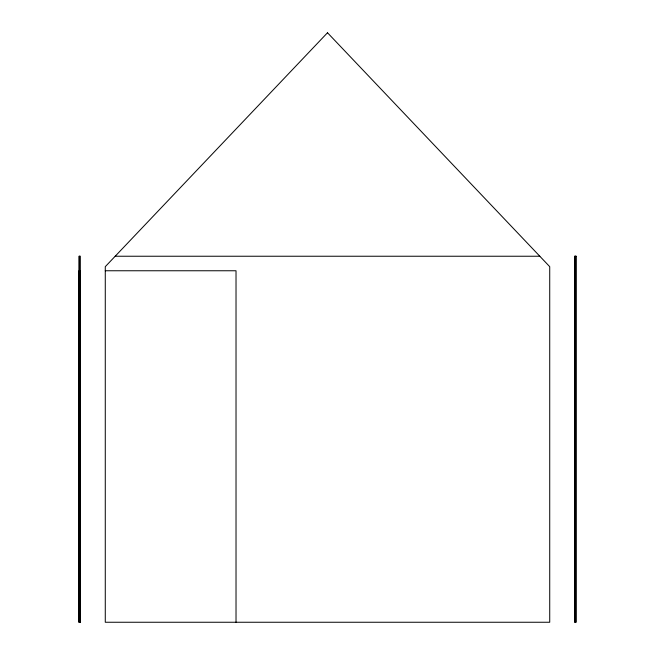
<?xml version="1.0" encoding="UTF-8"?>
<svg xmlns="http://www.w3.org/2000/svg" width="655" height="655" viewBox="0 0 655 655"><rect width="100%" height="100%" fill="white"/><g stroke="black" fill="none" stroke-linecap="round" stroke-linejoin="round"><path stroke-width="0.98" d="M115.19 256.236L539.81 256.236M105.275 270.761L236.021 270.761L236.021 622.25M575.868 256.187L575.868 622.25M574.885 256.187L574.885 622.25M80.221 622.25L80.221 270.761L79.018 270.761L79.018 622.25L80.328 622.25L80.328 256.187L79.132 256.187L79.132 622.25M80.106 270.761L80.106 622.25M79.239 256.187L79.239 622.25M327.5 32.75L105.275 266.675L105.275 622.25L549.725 622.25L549.725 266.675L327.5 32.75M575.974 256.187L574.779 256.187L574.779 622.25L575.974 622.25L575.974 256.187"/></g></svg>
